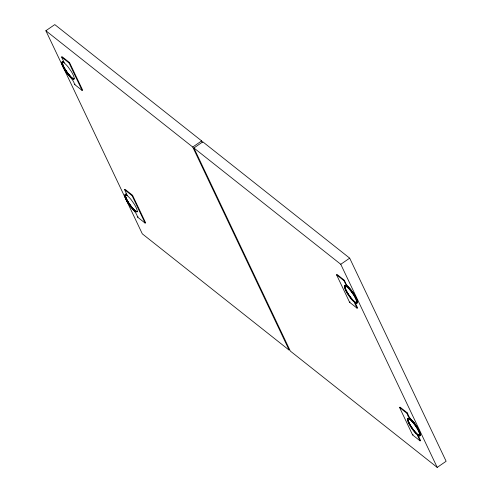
<?xml version="1.0" encoding="UTF-8"?>
<svg xmlns="http://www.w3.org/2000/svg" width="492" height="492" viewBox="0 0 492 492"><rect width="100%" height="100%" fill="white"/><g stroke="black" fill="none" stroke-linecap="round" stroke-linejoin="round"><path stroke-width="0.74" d="M61.992 63.074L62.238 62.398A10.393 2.312 55.5 0 1 68.247 67.133L71.279 71.463A10.08 2.239 55.5 0 1 74.206 78.449L73.96 79.132A10.393 2.312 55.5 0 1 67.957 74.397L64.919 70.067M62.736 62.053L62.49 62.736A10.08 2.239 55.5 0 0 65.418 69.723L68.45 74.058A10.393 2.312 55.5 0 0 74.452 78.788M408.194 418.428L407.948 419.104A10.08 2.239 55.5 0 0 410.875 426.097L413.907 430.426A10.393 2.312 55.5 0 0 419.91 435.162M125.146 194.635L125.546 194.106L126.358 194.192A10.799 2.398 55.5 0 0 127.114 200.385A10.799 2.398 55.5 0 0 135.589 211.246M45.867 30.732L192.729 147.04L289.173 350.15L142.311 233.841L45.867 30.732L54.784 24.6L201.646 140.909L202.304 142.299M61.586 57.041L62.078 56.697L69.575 62.632L82.607 90.079L82.109 90.423L74.618 84.489C73.302 79.071 68.554 76.149 65.762 71.629A10.683 2.374 55.5 0 1 61.697 63.419L62.06 61.789L64.317 62.804L61.586 57.041L69.077 62.976L82.109 90.423M69.077 62.976L69.575 62.632M74.618 84.489L75.11 84.144M124.574 189.703L125.073 189.358L132.563 195.293L145.595 222.741L145.103 223.085L137.606 217.15C136.29 211.732 131.548 208.811 128.756 204.291A10.683 2.374 55.5 0 1 124.691 196.08L125.048 194.451L127.311 195.465L124.574 189.703L132.071 195.638L145.103 223.085M192.729 147.04L201.646 140.909M193.91 147.981L202.827 141.85L349.689 258.159L446.133 461.268L437.216 467.4L290.354 351.091L193.91 147.981L340.772 264.29L437.216 467.4M132.071 195.638L132.563 195.293M134.876 211.388L135.368 211.05L132.582 208.319L129.248 203.946A10.683 2.374 55.5 0 1 125.663 197.347M137.606 217.15L138.104 216.806M340.772 264.29L349.689 258.159M355.144 302.734L357.573 307.857L357.081 308.195L349.591 302.26L336.553 274.813L337.051 274.474L344.541 280.409C345.858 285.827 350.605 288.749 353.397 293.269A10.683 2.374 55.5 0 1 357.463 301.479L357.1 303.109L356.288 303.029M336.553 274.813L344.049 280.748L344.541 280.409M344.049 280.748L346.786 286.51L347.278 286.172M349.591 302.26L350.083 301.922M357.081 308.195L354.345 302.439L355.126 302.34M399.547 407.474L400.045 407.136L407.536 413.071C408.852 418.489 413.6 421.41 416.392 425.931A10.683 2.374 55.5 0 1 420.451 434.141L420.094 435.771L417.831 434.756L420.568 440.518L420.076 440.857L412.579 434.922L399.547 407.474L407.038 413.409C408.36 418.833 413.102 421.749 415.894 426.269A10.683 2.374 55.5 0 1 419.959 434.479L419.596 436.115L417.339 435.1L420.076 440.857M407.038 413.409L407.536 413.071M409.774 419.172L410.273 418.833M412.579 434.922L413.077 434.584M63.363 61.531L62.552 61.445L62.152 61.974A10.799 2.398 55.5 0 1 63.431 61.555M346.786 286.51L349.566 289.235L352.899 293.607A10.683 2.374 55.5 0 1 356.964 301.817L356.608 303.453L354.345 302.439M70.811 76.949L66.26 71.285A10.683 2.374 55.5 0 1 64.772 68.935M414.59 423.692L417.228 427.493A10.08 2.239 55.5 0 1 419.842 432.782M64.44 68.357A10.683 2.374 55.5 0 1 63.825 67.226A10.799 2.398 55.5 0 0 70.362 76.512M62.669 64.686A10.683 2.374 55.5 0 0 63.548 66.684A10.799 2.398 55.5 0 1 62.693 64.643M62.466 64.101A10.683 2.374 55.5 0 1 62.195 63.081M64.919 70.067A10.08 2.239 55.5 0 1 61.992 63.074M73.665 79.058A10.498 2.331 55.5 0 1 66.371 71.303A10.498 2.331 55.5 0 1 62.379 62.244M125.454 196.763A10.683 2.374 55.5 0 1 125.183 195.742M137.446 211.449A10.393 2.312 55.5 0 1 131.444 206.714L128.412 202.384A10.08 2.239 55.5 0 1 125.485 195.398L125.724 194.715A10.393 2.312 55.5 0 1 126.37 194.611M137.428 211.794A10.498 2.331 55.5 0 1 128.621 202.821A10.498 2.331 55.5 0 1 126.518 194.451M72.595 78.585A10.799 2.398 55.5 0 1 71.66 77.804M62.496 64.065A10.799 2.398 55.5 0 1 62.232 63.056M356.848 300.12A10.08 2.239 55.5 0 0 354.24 294.831L351.202 290.501A10.393 2.312 55.5 0 0 347.247 286.405M356.995 300.618A10.08 2.239 55.5 0 1 357.167 301.817M345.845 285.661A10.393 2.312 55.5 0 0 345.199 285.766L344.953 286.442A10.08 2.239 55.5 0 0 347.881 293.435L350.913 297.765A10.393 2.312 55.5 0 0 356.921 302.5M357.278 302.316A10.498 2.331 55.5 0 1 349.621 296.141A10.498 2.331 55.5 0 1 345.218 285.428M347.112 286.153A10.498 2.331 55.5 0 1 353.281 293.257M353.656 293.822A10.498 2.331 55.5 0 1 356.762 299.665M356.964 300.237A10.498 2.331 55.5 0 1 357.229 301.233M419.99 433.28A10.08 2.239 55.5 0 1 420.156 434.479M409.836 418.79A10.393 2.312 55.5 0 1 414.196 423.163M420.273 434.977A10.498 2.331 55.5 0 1 419.123 435.432M418.003 434.774A10.498 2.331 55.5 0 1 411.084 426.527A10.498 2.331 55.5 0 1 407.831 418.612M410.107 418.815A10.498 2.331 55.5 0 1 414.282 423.163M414.688 423.692A10.498 2.331 55.5 0 1 420.223 433.895M410.051 418.631A10.799 2.398 55.5 0 1 418.526 429.491A10.799 2.398 55.5 0 1 419.221 435.66M416.613 433.698A10.799 2.398 55.5 0 1 410.223 425.242M409.897 424.664A10.799 2.398 55.5 0 1 408.151 421.017M407.954 420.439A10.799 2.398 55.5 0 1 407.665 418.335M355.058 302.297A10.799 2.398 55.5 0 1 350.747 297.765M350.329 297.217A10.799 2.398 55.5 0 1 345.163 288.355M344.96 287.777A10.799 2.398 55.5 0 1 344.671 285.674M347.063 285.969A10.799 2.398 55.5 0 1 354.892 295.686A10.799 2.398 55.5 0 1 357.044 303.103M125.232 195.06L124.986 195.736A10.08 2.239 55.5 0 0 127.914 202.729L130.946 207.058A10.393 2.312 55.5 0 0 136.954 211.794L137.2 211.117A10.08 2.239 55.5 0 0 134.273 204.125L131.235 199.795A10.393 2.312 55.5 0 0 125.232 195.06M344.701 286.104L344.462 286.787A10.08 2.239 55.5 0 0 347.383 293.773L350.421 298.103A10.393 2.312 55.5 0 0 356.423 302.838L356.669 302.162A10.08 2.239 55.5 0 0 353.742 295.169L350.71 290.84A10.393 2.312 55.5 0 0 344.707 286.11M407.696 418.766L407.45 419.448A10.08 2.239 55.5 0 0 410.377 426.435L413.415 430.764A10.393 2.312 55.5 0 0 419.418 435.5L419.664 434.823A10.08 2.239 55.5 0 0 416.736 427.831L413.704 423.501A10.393 2.312 55.5 0 0 407.696 418.772"/></g></svg>
